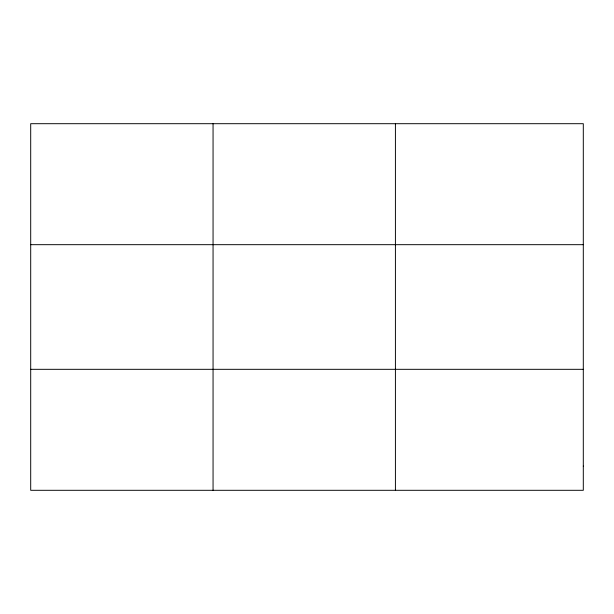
<?xml version="1.0" encoding="UTF-8"?>
<svg xmlns="http://www.w3.org/2000/svg" width="614" height="614" viewBox="0 0 614 614"><rect width="100%" height="100%" fill="white"/><g stroke="black" fill="none" stroke-linecap="round" stroke-linejoin="round"><path stroke-width="0.92" d="M213.058 123.698L213.058 490.302M395.416 123.698L395.416 490.302M30.7 244.679L583.3 244.679M30.7 369.321L583.3 369.321M583.3 466.11L583.3 490.302L30.7 490.302L30.7 123.698L583.3 123.698L583.3 466.11"/></g></svg>
